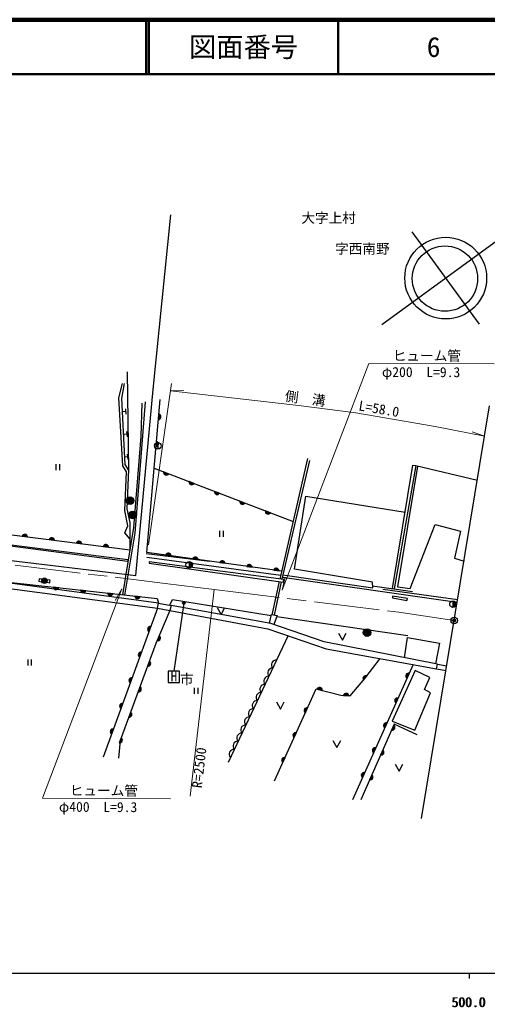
# Model space of a CAD drawing. Units: millimetres at full size, sheet at 1:1000; details may follow other scales. Extents: x 40000 to 680000, y 20000 to 380000.
# Drawn here: x 485558 to 571333, y 198715 to 380000 of the extents above; entities that cross this region are included whole.
import ezdxf
from ezdxf.enums import TextEntityAlignment as Align

# ---------------------------------------------------------------- set-up
doc = ezdxf.new("R2010")
doc.units = ezdxf.units.MM
doc.header["$LTSCALE"] = 1000
doc.header["$PDMODE"] = 32
doc.header["$PDSIZE"] = 500
doc.linetypes.add('CHAIN', pattern=[18.5, 12, -1.5, 3.5, -1.5])
for name, color, linetype, lineweight in [('M-BGD', 7, 'Continuous', 25), ('M-BGD-EXST', 7, 'Continuous', 25), ('M-BMK', 2, 'CHAIN', 13), ('M-BMK-OTRS', 5, 'Continuous', 25), ('M-BMK-ROW', 30, 'Continuous', 25), ('M-BMK-SRVR', 3, 'Continuous', 25), ('M-STR-HTXT', 7, 'Continuous', 13), ('M-TTL', 2, 'Continuous', 140), ('M-TTL-BAND', 7, 'Continuous', 25), ('M-TTL-LINE', 7, 'Continuous', 50)]:
    doc.layers.add(name, color=color, linetype=linetype, lineweight=lineweight)
for name, color, linetype in [('M-BMK-HTXT', 7, 'Continuous'), ('M-OTRS', 6, 'Continuous'), ('M-TTL-TXT', 7, 'Continuous')]:
    doc.layers.add(name, color=color, linetype=linetype)
doc.styles.add('ＭＳ ゴシック', font='')
doc.styles.get('ＭＳ ゴシック').set_extended_font_data('MS Gothic')

msp = doc.modelspace()

# ---------------------------------------------------------------- hatches: boundary and pattern name
at = {"layer": 'M-BGD'}
for points in [[(511000, 306594, 0.82183), (511086, 307581)], [(510564, 301613, 0.82183), (510651, 302600)], [(511951, 297012, 0.82183), (512876, 296657)], [(516618, 295218, 0.82183), (517543, 294862)], [(505097, 291714, 1), (506496, 291668, 1)], [(521285, 293424, 0.82183), (522209, 293068)], [(525952, 291629, 0.82183), (526876, 291274)], [(505557, 289118, 1), (506956, 289071, 1)], [(530619, 289835, 0.82183), (531543, 289480)], [(486977, 285060, 0.82183), (485994, 285183)], [(491938, 284439, 0.82183), (490955, 284562)], [(496900, 283819, 0.82183), (495916, 283942)], [(501861, 283199, 0.82183), (500878, 283322)], [(513319, 281588, 0.82183), (512338, 281724)], [(518272, 280899, 0.82183), (517290, 281035)], [(516636, 279342, 0.41421), (517236, 279942, 0.41421), (516636, 280542)], [(523224, 280210, 0.82183), (522243, 280347)], [(528176, 279521, 0.82183), (527195, 279658)], [(533129, 278833, 0.82183), (532147, 278969)], [(489590, 277072, 1), (490581, 276939, 0.41421), (490152, 277501, 0.41421)], [(491754, 275827, 0.82183), (492739, 275718)], [(496724, 275279, 0.82183), (497709, 275171)], [(501694, 274732, 0.82183), (502679, 274624)], [(506664, 274185, 0.82183), (507649, 274076)], [(565050, 272091, 0.41421), (565650, 272691, 0.41421), (565050, 273291)], [(509586, 268588, 0.82183), (509247, 267657)], [(510764, 266016, 0.82183), (511151, 266928)], [(548582, 267515, 1), (549981, 267469, 1)], [(507873, 263891, 0.82183), (507533, 262960)], [(509009, 261334, 0.82183), (509352, 262264)], [(549267, 259516, 0.82183), (548625, 258761)], [(557010, 260041, 0.82183), (556606, 259136)], [(506159, 259194, 0.82183), (505820, 258263)], [(507280, 256643, 0.82183), (507623, 257573)], [(541068, 256886, 0.82183), (540110, 257138)], [(545949, 255893, 0.82183), (544960, 255957)], [(504446, 254497, 0.82183), (504106, 253566)], [(554968, 255477, 0.82183), (554563, 254573)], [(505551, 251952, 0.82183), (505893, 252881)], [(538368, 253674, 0.82183), (537959, 252771)], [(552925, 250913, 0.82183), (552520, 250009)], [(553779, 249606, 0.82183), (554178, 250513)], [(502732, 249799, 0.82183), (502393, 248869)], [(536306, 249118, 0.82183), (535898, 248216)], [(503821, 247260, 0.82183), (504164, 248190)], [(550882, 246350, 0.82183), (550477, 245445)], [(551762, 245031, 0.82183), (552162, 245938)], [(534245, 244563, 0.82183), (533837, 243660)], [(548839, 241786, 0.82183), (548435, 240882)], [(549746, 240455, 0.82183), (550146, 241362)]]:
    msp.add_hatch(color=256, dxfattribs=at).paths.add_polyline_path(points)
at = {"layer": 'M-BGD-EXST'}
msp.add_hatch(color=256, dxfattribs=at).paths.add_polyline_path([(515425, 272805, 0.41421), (515764, 272705, 0.41421), (515864, 273044, 1)])

# ---------------------------------------------------------------- linework, layer by layer
at = {"layer": 'M-BGD'}
for p, q in [((505570, 297455), (505312, 315387)), ((505098, 307602), (505001, 308597)), ((505050, 308099), (504347, 308031)), ((511086, 307581), (511000, 306594)), ((505250, 303912), (504563, 303845)), ((505299, 303414), (505202, 304410)), ((510651, 302600), (510564, 301613)), ((510878, 302369), (510878, 301169)), ((505378, 299744), (504778, 299685)), ((505426, 299246), (505329, 300241)), ((533323, 277320), (538413, 299449)), ((492179, 298401), (492179, 297283)), ((492846, 298401), (492846, 297283)), ((510220, 297677), (535748, 287863)), ((538722, 299075), (533659, 277275)), ((558229, 298143), (569528, 295461)), ((512876, 296657), (511951, 297012)), ((517543, 294862), (516618, 295218)), ((522209, 293068), (521285, 293424)), ((526876, 291274), (525952, 291629)), ((531543, 289480), (530619, 289835)), ((485994, 285183), (486977, 285060)), ((522183, 286190), (522183, 285072)), ((522850, 286190), (522850, 285072)), ((490955, 284562), (491938, 284439)), ((495916, 283942), (496900, 283819)), ((500878, 283322), (501861, 283199)), ((508781, 281992), (520425, 280599)), ((508888, 281346), (533490, 278048)), ((512338, 281724), (513319, 281588)), ((517290, 281035), (518272, 280899)), ((516636, 280542), (516636, 279342)), ((522243, 280347), (523224, 280210)), ((527195, 279658), (528176, 279521)), ((532147, 278969), (533129, 278833)), ((533744, 277640), (565841, 273090)), ((533853, 278111), (550315, 275734)), ((492739, 275718), (491754, 275827)), ((531873, 270775), (533214, 276867)), ((533538, 276821), (532256, 270701)), ((550298, 276098), (557598, 275043)), ((497709, 275171), (496724, 275279)), ((502679, 274624), (501694, 274732)), ((507649, 274076), (506664, 274185)), ((552181, 275475), (565920, 273569)), ((510816, 271958), (500849, 244637)), ((510816, 271958), (513104, 271531)), ((511017, 272903), (513343, 272447)), ((565050, 273291), (565050, 272091)), ((532718, 270468), (556788, 266950)), ((509247, 267657), (509586, 268588)), ((511151, 266928), (510764, 266016)), ((534808, 266932), (523783, 243662)), ((507533, 262960), (507873, 263891)), ((487009, 262547), (487009, 261429)), ((487675, 262547), (487675, 261429)), ((509352, 262264), (509009, 261334)), ((557713, 261610), (546594, 236770)), ((548625, 258761), (549267, 259516)), ((556606, 259136), (557010, 260041)), ((562016, 260817), (563771, 260528)), ((505820, 258263), (506159, 259194)), ((507623, 257573), (507280, 256643)), ((517571, 257367), (517571, 256249)), ((518237, 257367), (518237, 256249)), ((540110, 257138), (541068, 256886)), ((544960, 255957), (545949, 255893)), ((504106, 253566), (504446, 254497)), ((554563, 254573), (554968, 255477)), ((505893, 252881), (505551, 251952)), ((537959, 252771), (538368, 253674)), ((552520, 250009), (552925, 250913)), ((554178, 250513), (553779, 249606)), ((502393, 248869), (502732, 249799)), ((535898, 248216), (536306, 249118)), ((504164, 248190), (503821, 247260)), ((550477, 245445), (550882, 246350)), ((552162, 245938), (551762, 245031)), ((533837, 243660), (534245, 244563)), ((548435, 240882), (548839, 241786)), ((550146, 241362), (549746, 240455))]:
    msp.add_line(p, q, dxfattribs=at)
for points in [[(481607, 313381), (480170, 285911), (505839, 282701)], [(505836, 284659), (504847, 285798), (505358, 287099), (504821, 289892), (505131, 297011), (504458, 298104), (503752, 310610), (504390, 313245)], [(504695, 313194), (504220, 310487), (504846, 298366), (505558, 297177)], [(533654, 278760), (508868, 282207), (511321, 310270)], [(504482, 274425), (506512, 286806), (507810, 303483), (508021, 309591)], [(504862, 274383), (506740, 285722), (508619, 309829)], [(505839, 282701), (505830, 287719), (505272, 290186), (505570, 297455)], [(553948, 275570), (557676, 298244), (558229, 298143), (554272, 275524)], [(558513, 298076), (554838, 275909), (557212, 275587), (561804, 287320), (566400, 286139), (565297, 281152), (567077, 280588)], [(550315, 275734), (550269, 276737), (535943, 279164), (538032, 292517), (556255, 289604)], [(477337, 277414), (510767, 273733), (511017, 272903)], [(489673, 277288), (489124, 277362), (489065, 276916), (489613, 276842)], [(490498, 276723), (491047, 276650), (491077, 276873)], [(491077, 276873), (491107, 277096), (490558, 277169)], [(513069, 272501), (513563, 273599), (531707, 270635)], [(562203, 261692), (541382, 265780), (531651, 269190), (513343, 272447), (513104, 271531)], [(521781, 272114), (522497, 270819), (523213, 272114)], [(513104, 271531), (510539, 265485), (503989, 247715), (503650, 244463)], [(513104, 271531), (531073, 268210), (541804, 264539), (562016, 260817)], [(531364, 269241), (531748, 270799), (532765, 270602), (532202, 268997)], [(544046, 267386), (544762, 266091), (545478, 267386)], [(556167, 262877), (556728, 266614), (562570, 265555), (561826, 261766)], [(532317, 240303), (539954, 257179), (544477, 255989), (546175, 255879), (548890, 259072), (551676, 262721)], [(562016, 260817), (562203, 261692), (563917, 261410)], [(532659, 254761), (533374, 253466), (534090, 254761)], [(558489, 248705), (554260, 250698), (548129, 236787)], [(543011, 247715), (543726, 246420), (544442, 247715)], [(554434, 243344), (555149, 242049), (555865, 243344)]]:
    msp.add_lwpolyline(points, dxfattribs=at)
for points in [[(505418, 280913), (505328, 280565), (481000, 283734), (481011, 284003)], [(509295, 280510), (509332, 280250), (533904, 276770), (534007, 277229)], [(477337, 277414), (477194, 276472), (510816, 271958), (511017, 272903)], [(553928, 274198), (553928, 273869), (556569, 273391), (556719, 273774)], [(558108, 260539), (553890, 251221), (558064, 249601), (560927, 256457), (559840, 257056), (560816, 259274)]]:
    msp.add_lwpolyline(points, close=True, dxfattribs=at)
for centre, radius in [((510878, 301769), 600), ((505796, 291691), 700), ((506256, 289095), 700), ((516636, 279942), 600), ((490086, 277006), 500), ((565050, 272691), 600), ((549282, 267492), 700)]:
    msp.add_circle(centre, radius, dxfattribs=at)
for centre, radius, start, end in [((510946, 307096), 505, 276.17377, 73.83196), ((510510, 302115), 505, 276.17377, 73.83196), ((512448, 296926), 505, 170.14155, 327.79975), ((517115, 295131), 505, 170.14155, 327.79975), ((521782, 293337), 505, 170.14155, 327.79975), ((526449, 291543), 505, 170.14155, 327.79975), ((531116, 289749), 505, 170.14155, 327.79975), ((486473, 285024), 505, 4.04337, 161.70156), ((491434, 284404), 505, 4.04337, 161.70156), ((496396, 283783), 505, 4.04337, 161.70156), ((501357, 283163), 505, 4.04337, 161.70156), ((512815, 281559), 505, 3.25325, 160.91144), ((517767, 280870), 505, 3.25325, 160.91144), ((522720, 280182), 505, 3.25325, 160.91144), ((527672, 279493), 505, 3.25325, 160.91144), ((532624, 278804), 505, 3.25325, 160.91144), ((492257, 275870), 505, 184.88674, 342.54493), ((497227, 275322), 505, 184.88674, 342.54493), ((502197, 274775), 505, 184.88674, 342.54493), ((507167, 274228), 505, 184.88674, 342.54493), ((509509, 268089), 505, 81.12943, 238.78762), ((510868, 266510), 505, 258.18438, 55.84257), ((507795, 263392), 505, 81.12943, 238.78762), ((509089, 261833), 505, 260.93609, 58.59429), ((532631, 261572), 886, 86.3657, 222.93384), ((531218, 258589), 886, 86.3657, 222.93384), ((531925, 260080), 886, 86.3657, 222.93384), ((549020, 259075), 505, 60.8074, 218.46559), ((556897, 259549), 505, 77.05713, 234.71532), ((506082, 258695), 505, 81.12943, 238.78762), ((507359, 257142), 505, 260.93609, 58.59429), ((530512, 257098), 886, 86.3657, 222.93384), ((529805, 255607), 886, 86.3657, 222.93384), ((540564, 256918), 505, 356.42167, 154.07986), ((545448, 255828), 505, 7.45775, 165.11594), ((504368, 253998), 505, 81.12943, 238.78762), ((529099, 254116), 886, 86.3657, 222.93384), ((554855, 254985), 505, 77.05713, 234.71532), ((505630, 252450), 505, 260.93609, 58.59429), ((527686, 251134), 886, 86.3657, 222.93384), ((528393, 252625), 886, 86.3657, 222.93384), ((538253, 253182), 505, 76.82275, 234.48094), ((526980, 249643), 886, 86.3657, 222.93384), ((552812, 250421), 505, 77.05713, 234.71532), ((553889, 250099), 505, 257.38741, 55.0456), ((502655, 249300), 505, 81.12943, 238.78762), ((526273, 248151), 886, 86.3657, 222.93384), ((536191, 248627), 505, 76.82275, 234.48094), ((503901, 247759), 505, 260.93609, 58.59429), ((525567, 246660), 886, 86.3657, 222.93384), ((524860, 245169), 886, 86.3657, 222.93384), ((550769, 245858), 505, 77.05713, 234.71532), ((551873, 245524), 505, 257.38741, 55.0456), ((534130, 244071), 505, 76.82275, 234.48094), ((548726, 241294), 505, 77.05713, 234.71532), ((549856, 240948), 505, 257.38741, 55.0456)]:
    msp.add_arc(centre, radius, start, end, dxfattribs=at)
at = {"layer": 'M-BGD-EXST'}
for p, q in [((515645, 272924), (513808, 260425)), ((514858, 260425), (512758, 260425)), ((512758, 260425), (512758, 258325)), ((514858, 258325), (514858, 260425)), ((512758, 258325), (514858, 258325))]:
    msp.add_line(p, q, dxfattribs=at)
msp.add_circle((515645, 272924), 250, dxfattribs=at)
at = {"layer": 'M-BMK'}
msp.add_lwpolyline([(350488, 296104), (366940, 294183), (407857, 289075), (442153, 284965), (466339, 282110), (512241, 276527), (521250, 275418), (555095, 271231), (565284, 269706)], dxfattribs=at)
at = {"layer": 'M-BMK-OTRS'}
msp.add_line((559292, 233344), (571777, 309112), dxfattribs=at)
at = {"layer": 'M-BMK-ROW'}
msp.add_lwpolyline([(462470, 243139), (472248, 265115), (481435, 281053), (506863, 277989), (510025, 312103), (513294, 344212)], dxfattribs=at)
at = {"layer": 'M-BMK-SRVR'}
for p, q in [((551971, 324052), (578647, 343529)), ((557490, 341083), (569873, 324122))]:
    msp.add_line(p, q, dxfattribs=at)
for centre, radius in [((563707, 332568), 7500), ((563574, 332482), 6000), ((565284, 269706), 600)]:
    msp.add_circle(centre, radius, dxfattribs=at)
at = {"layer": 'M-OTRS'}
msp.add_point((565284, 269706), dxfattribs=at)
at = {"layer": 'M-STR-HTXT'}
for p, q in [((509199, 283619), (513393, 313246)), ((513203, 311905), (515657, 311963)), ((570857, 303526), (568541, 304343)), ((533733, 275293), (534282, 277686)), ((504259, 275519), (503079, 273366)), ((521250, 275418), (516842, 237494))]:
    msp.add_line(p, q, dxfattribs=at)
for points in [[(533733, 275293), (549621, 316886), (572574, 316818)], [(513203, 311905), (536707, 309171), (547209, 307812), (561801, 305359), (570857, 303526)], [(504259, 275519), (489724, 237076), (513210, 236969)]]:
    msp.add_lwpolyline(points, dxfattribs=at)
at = {"layer": 'M-TTL'}
msp.add_line((680000, 380000), (40000, 380000), dxfattribs=at)
at = {"layer": 'M-TTL-BAND'}
for p, q in [((40000, 205000), (579000, 205000)), ((568000, 205000), (568000, 204000))]:
    msp.add_line(p, q, dxfattribs=at)
at = {"layer": 'M-TTL-LINE'}
for p, q in [((508747, 380000), (508747, 370000)), ((509247, 380000), (509247, 370000)), ((543997, 380000), (543997, 370000)), ((40000, 370000), (680000, 370000))]:
    msp.add_line(p, q, dxfattribs=at)

# ---------------------------------------------------------------- texts
at = {"layer": 'M-BGD-EXST', "style": 'ＭＳ ゴシック'}
msp.add_text('H', height=1833, dxfattribs=at).set_placement((513211, 258017), align=Align.BOTTOM_LEFT)
msp.add_text('市', height=1833, dxfattribs=at).set_placement((516197, 258918), align=Align.MIDDLE_CENTER)
at = {"layer": 'M-BMK-HTXT', "style": 'ＭＳ ゴシック'}
for s, p in [('大字上村', (542231, 343630)), ('字西南野', (548415, 337973))]:
    msp.add_text(s, height=1833, dxfattribs=at).set_placement(p, align=Align.MIDDLE_CENTER)
at = {"layer": 'M-STR-HTXT', "style": 'ＭＳ ゴシック'}
for s, rotation, p in [('ヒューム管', 359.83, (554006, 316873)), ('φ200\u3000L=9.3', 359.83, (552006, 313873)), ('側\u3000溝', 352.626, (534041, 309516)), ('L=58.0', 350.455, (547542, 307756)), ('R=2500', 83.37, (519495, 238807)), ('ヒューム管', 359.74, (494737, 237053)), ('φ400\u3000L=9.3', 359.74, (492737, 234053))]:
    msp.add_text(s, height=1833, rotation=rotation, dxfattribs=at).set_placement(p, align=Align.BOTTOM_LEFT)
at = {"layer": 'M-TTL-BAND', "style": 'ＭＳ ゴシック'}
for p in [(567844, 198195), (568000, 198195)]:
    msp.add_text('500.0', height=1833, dxfattribs=at).set_placement(p, align=Align.BOTTOM_CENTER)
at = {"layer": 'M-TTL-TXT', "style": 'ＭＳ ゴシック'}
for s, p in [('図面番号', (526622, 375000)), ('6', (561497, 375000))]:
    msp.add_text(s, height=3666, dxfattribs=at).set_placement(p, align=Align.MIDDLE_CENTER)

doc.saveas('drawing.dxf')
